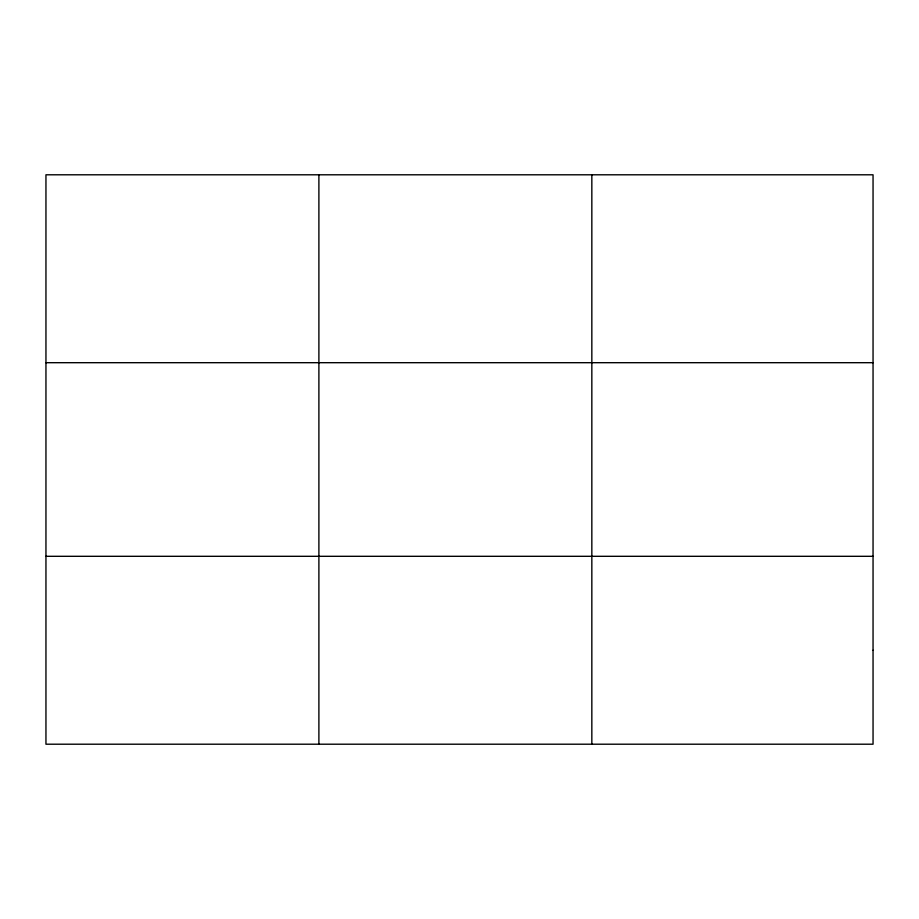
<?xml version="1.0" encoding="UTF-8"?>
<svg xmlns="http://www.w3.org/2000/svg" width="919" height="919" viewBox="0 0 919 919"><rect width="100%" height="100%" fill="white"/><g stroke="black" fill="none" stroke-linecap="round" stroke-linejoin="round"><path stroke-width="1.38" d="M318.893 174.794L318.893 744.206M591.836 174.794L591.836 744.206M45.95 362.695L873.05 362.695M45.95 556.305L873.05 556.305M873.05 650.25L873.05 744.206L45.95 744.206L45.95 174.794L873.05 174.794L873.05 650.25"/></g></svg>
